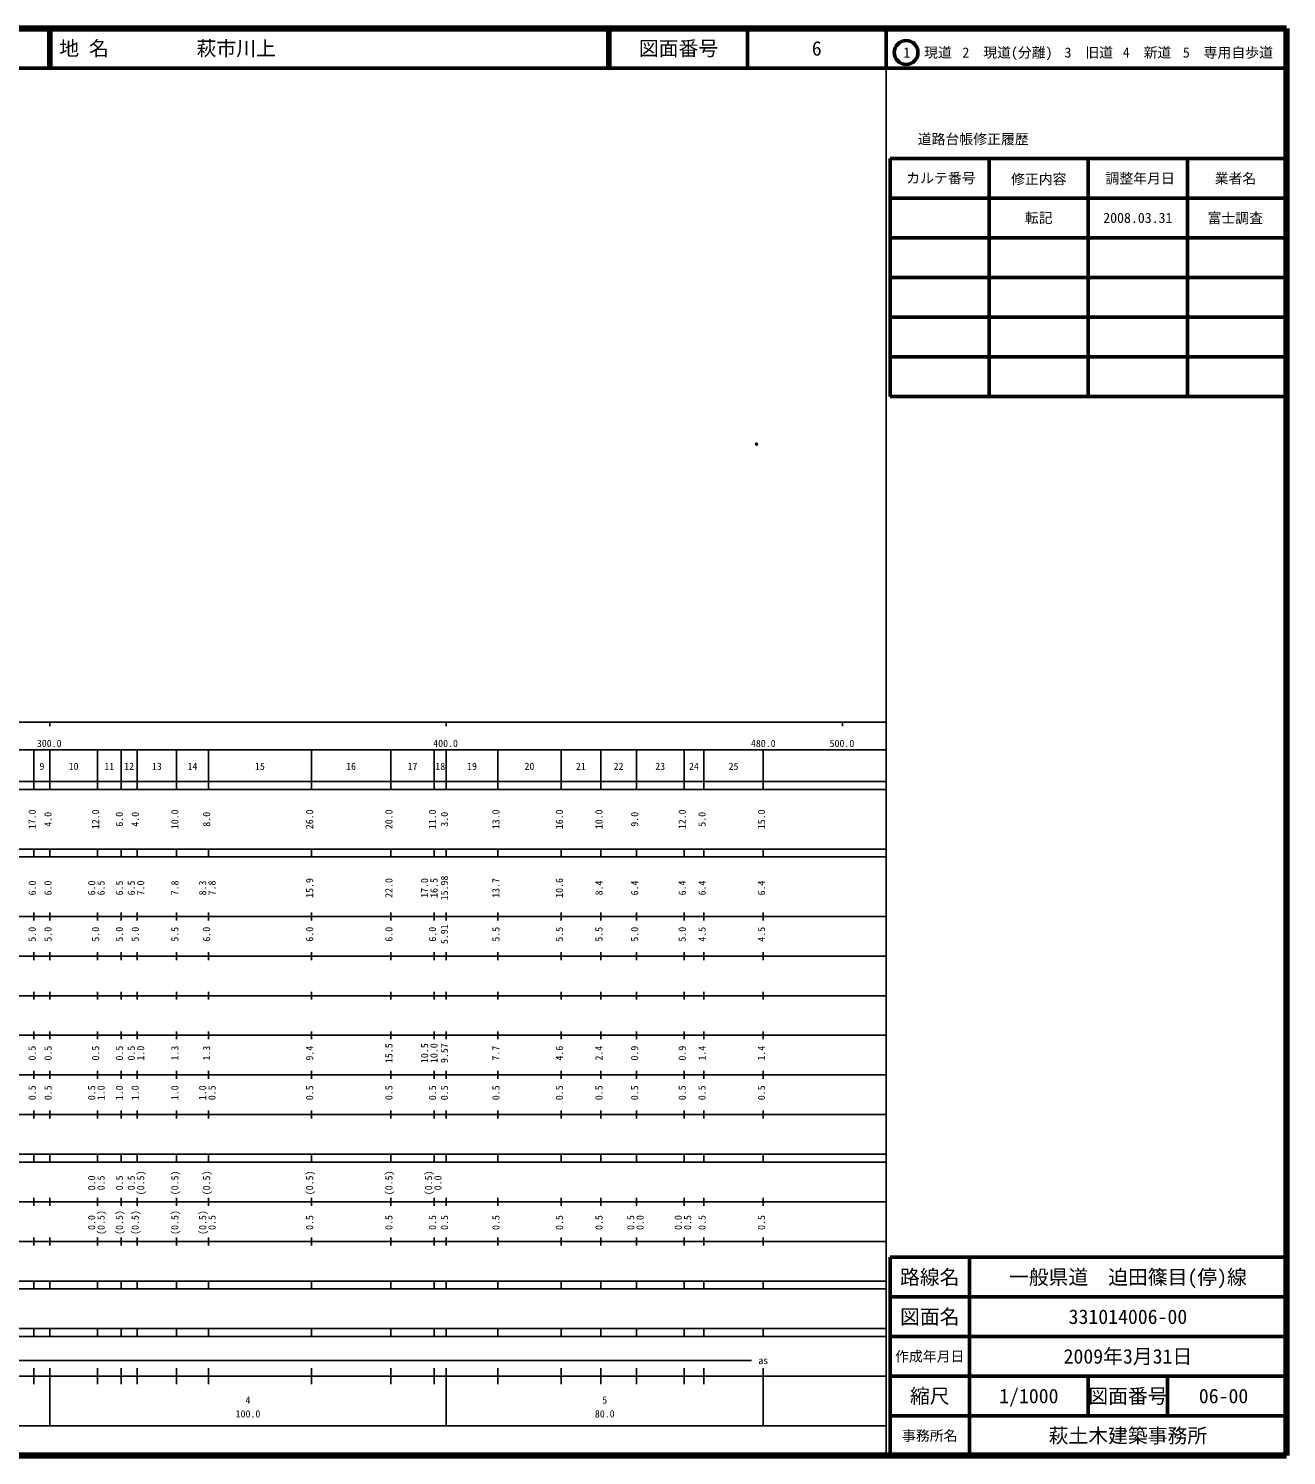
# Model space of a CAD drawing. Units: millimetres on the paper. Extents: x 40 to 680, y 20 to 380.
# Drawn here: x 362.6 to 680, y 20 to 380 of the extents above; entities that cross this region are included whole.
import ezdxf
from ezdxf.enums import TextEntityAlignment as Align

# ---------------------------------------------------------------- set-up
doc = ezdxf.new("R2010")
doc.units = ezdxf.units.MM
doc.header["$PDMODE"] = 32
doc.header["$PDSIZE"] = 0.5
doc.layers.add('M-OTRS', color=6, linetype='Continuous')
doc.layers.add('M-TTL-TXT', color=7, linetype='Continuous')
for name, color, linetype, lineweight in [('M-TTL', 2, 'Continuous', 140), ('M-TTL-BAND', 7, 'Continuous', 25), ('M-TTL-FRAM', 2, 'Continuous', 50), ('M-TTL-LINE', 7, 'Continuous', 50)]:
    doc.layers.add(name, color=color, linetype=linetype, lineweight=lineweight)
doc.styles.add('ＭＳ ゴシック', font='')
doc.styles.get('ＭＳ ゴシック').set_extended_font_data('MS Gothic')

msp = doc.modelspace()

# ---------------------------------------------------------------- linework, layer by layer
at = {"layer": 'M-OTRS'}
msp.add_point((546.32, 275.173), dxfattribs=at)
at = {"layer": 'M-TTL'}
for p, q in [((680, 380), (40, 380)), ((680, 20), (680, 380)), ((40, 20), (680, 20))]:
    msp.add_line(p, q, dxfattribs=at)
at = {"layer": 'M-TTL-BAND'}
for p, q in [((579, 20), (579, 370)), ((40, 205), (579, 205)), ((368, 205), (368, 204)), ((468, 205), (468, 204)), ((568, 205), (568, 204)), ((68, 198), (579, 198)), ((364, 188), (364, 198)), ((368, 188), (368, 198)), ((380, 188), (380, 198)), ((386, 188), (386, 198)), ((390, 188), (390, 198)), ((400, 188), (400, 198)), ((408, 188), (408, 198)), ((434, 188), (434, 198)), ((454, 188), (454, 198)), ((465, 188), (465, 198)), ((468, 188), (468, 198)), ((481, 188), (481, 198)), ((497, 188), (497, 198)), ((507, 188), (507, 198)), ((516, 188), (516, 198)), ((528, 188), (528, 198)), ((533, 188), (533, 198)), ((548, 188), (548, 198)), ((40, 190), (579, 190)), ((40, 188), (579, 188)), ((40, 173), (579, 173)), ((364, 171), (364, 173)), ((368, 171), (368, 173)), ((380, 171), (380, 173)), ((386, 171), (386, 173)), ((390, 171), (390, 173)), ((400, 171), (400, 173)), ((408, 171), (408, 173)), ((434, 171), (434, 173)), ((454, 171), (454, 173)), ((465, 171), (465, 173)), ((468, 171), (468, 173)), ((481, 171), (481, 173)), ((497, 171), (497, 173)), ((507, 171), (507, 173)), ((516, 171), (516, 173)), ((528, 171), (528, 173)), ((533, 171), (533, 173)), ((548, 171), (548, 173)), ((40, 171), (579, 171)), ((40, 156), (579, 156)), ((364, 155), (364, 157)), ((368, 155), (368, 157)), ((380, 155), (380, 157)), ((386, 155), (386, 157)), ((390, 155), (390, 157)), ((400, 155), (400, 157)), ((408, 155), (408, 157)), ((434, 155), (434, 157)), ((454, 155), (454, 157)), ((465, 155), (465, 157)), ((468, 155), (468, 157)), ((481, 155), (481, 157)), ((497, 155), (497, 157)), ((507, 155), (507, 157)), ((516, 155), (516, 157)), ((528, 155), (528, 157)), ((533, 155), (533, 157)), ((548, 155), (548, 157)), ((46, 146), (579, 146)), ((364, 145), (364, 147)), ((368, 145), (368, 147)), ((380, 145), (380, 147)), ((386, 145), (386, 147)), ((390, 145), (390, 147)), ((400, 145), (400, 147)), ((408, 145), (408, 147)), ((434, 145), (434, 147)), ((454, 145), (454, 147)), ((465, 145), (465, 147)), ((468, 145), (468, 147)), ((481, 145), (481, 147)), ((497, 145), (497, 147)), ((507, 145), (507, 147)), ((516, 145), (516, 147)), ((528, 145), (528, 147)), ((533, 145), (533, 147)), ((548, 145), (548, 147)), ((364, 135), (364, 137)), ((368, 135), (368, 137)), ((380, 135), (380, 137)), ((386, 135), (386, 137)), ((390, 135), (390, 137)), ((400, 135), (400, 137)), ((408, 135), (408, 137)), ((434, 135), (434, 137)), ((454, 135), (454, 137)), ((465, 135), (465, 137)), ((468, 135), (468, 137)), ((481, 135), (481, 137)), ((497, 135), (497, 137)), ((507, 135), (507, 137)), ((516, 135), (516, 137)), ((528, 135), (528, 137)), ((533, 135), (533, 137)), ((548, 135), (548, 137)), ((52, 136), (579, 136)), ((46, 126), (579, 126)), ((364, 125), (364, 127)), ((368, 125), (368, 127)), ((380, 125), (380, 127)), ((386, 125), (386, 127)), ((390, 125), (390, 127)), ((400, 125), (400, 127)), ((408, 125), (408, 127)), ((434, 125), (434, 127)), ((454, 125), (454, 127)), ((465, 125), (465, 127)), ((468, 125), (468, 127)), ((481, 125), (481, 127)), ((497, 125), (497, 127)), ((507, 125), (507, 127)), ((516, 125), (516, 127)), ((528, 125), (528, 127)), ((533, 125), (533, 127)), ((548, 125), (548, 127)), ((52, 116), (579, 116)), ((364, 115), (364, 117)), ((368, 115), (368, 117)), ((380, 115), (380, 117)), ((386, 115), (386, 117)), ((390, 115), (390, 117)), ((400, 115), (400, 117)), ((408, 115), (408, 117)), ((434, 115), (434, 117)), ((454, 115), (454, 117)), ((465, 115), (465, 117)), ((468, 115), (468, 117)), ((481, 115), (481, 117)), ((497, 115), (497, 117)), ((507, 115), (507, 117)), ((516, 115), (516, 117)), ((528, 115), (528, 117)), ((533, 115), (533, 117)), ((548, 115), (548, 117)), ((46, 106), (579, 106)), ((364, 105), (364, 107)), ((368, 105), (368, 107)), ((380, 105), (380, 107)), ((386, 105), (386, 107)), ((390, 105), (390, 107)), ((400, 105), (400, 107)), ((408, 105), (408, 107)), ((434, 105), (434, 107)), ((454, 105), (454, 107)), ((465, 105), (465, 107)), ((468, 105), (468, 107)), ((481, 105), (481, 107)), ((497, 105), (497, 107)), ((507, 105), (507, 107)), ((516, 105), (516, 107)), ((528, 105), (528, 107)), ((533, 105), (533, 107)), ((548, 105), (548, 107)), ((40, 96), (579, 96)), ((40, 94), (579, 94)), ((364, 94), (364, 96)), ((368, 94), (368, 96)), ((380, 94), (380, 96)), ((386, 94), (386, 96)), ((390, 94), (390, 96)), ((400, 94), (400, 96)), ((408, 94), (408, 96)), ((434, 94), (434, 96)), ((454, 94), (454, 96)), ((465, 94), (465, 96)), ((468, 94), (468, 96)), ((481, 94), (481, 96)), ((497, 94), (497, 96)), ((507, 94), (507, 96)), ((516, 94), (516, 96)), ((528, 94), (528, 96)), ((533, 94), (533, 96)), ((548, 94), (548, 96)), ((49, 84), (579, 84)), ((364, 83), (364, 85)), ((368, 83), (368, 85)), ((380, 83), (380, 85)), ((386, 83), (386, 85)), ((390, 83), (390, 85)), ((400, 83), (400, 85)), ((408, 83), (408, 85)), ((434, 83), (434, 85)), ((454, 83), (454, 85)), ((465, 83), (465, 85)), ((468, 83), (468, 85)), ((481, 83), (481, 85)), ((497, 83), (497, 85)), ((507, 83), (507, 85)), ((516, 83), (516, 85)), ((528, 83), (528, 85)), ((533, 83), (533, 85)), ((548, 83), (548, 85)), ((40, 74), (579, 74)), ((364, 73), (364, 75)), ((368, 73), (368, 75)), ((380, 73), (380, 75)), ((386, 73), (386, 75)), ((390, 73), (390, 75)), ((400, 73), (400, 75)), ((408, 73), (408, 75)), ((434, 73), (434, 75)), ((454, 73), (454, 75)), ((465, 73), (465, 75)), ((468, 73), (468, 75)), ((481, 73), (481, 75)), ((497, 73), (497, 75)), ((507, 73), (507, 75)), ((516, 73), (516, 75)), ((528, 73), (528, 75)), ((533, 73), (533, 75)), ((548, 73), (548, 75)), ((40, 64), (579, 64)), ((40, 62), (579, 62)), ((364, 62), (364, 64)), ((368, 62), (368, 64)), ((380, 62), (380, 64)), ((386, 62), (386, 64)), ((390, 62), (390, 64)), ((400, 62), (400, 64)), ((408, 62), (408, 64)), ((434, 62), (434, 64)), ((454, 62), (454, 64)), ((465, 62), (465, 64)), ((468, 62), (468, 64)), ((481, 62), (481, 64)), ((497, 62), (497, 64)), ((507, 62), (507, 64)), ((516, 62), (516, 64)), ((528, 62), (528, 64)), ((533, 62), (533, 64)), ((548, 62), (548, 64)), ((40, 52), (579, 52)), ((364, 50), (364, 52)), ((368, 50), (368, 52)), ((380, 50), (380, 52)), ((386, 50), (386, 52)), ((390, 50), (390, 52)), ((400, 50), (400, 52)), ((408, 50), (408, 52)), ((434, 50), (434, 52)), ((454, 50), (454, 52)), ((465, 50), (465, 52)), ((468, 50), (468, 52)), ((481, 50), (481, 52)), ((497, 50), (497, 52)), ((507, 50), (507, 52)), ((516, 50), (516, 52)), ((528, 50), (528, 52)), ((533, 50), (533, 52)), ((548, 50), (548, 52)), ((40, 50), (579, 50)), ((71, 44), (545, 44)), ((40, 40), (579, 40)), ((364, 38), (364, 42)), ((368, 27.5), (368, 42)), ((380, 38), (380, 42)), ((386, 38), (386, 42)), ((390, 38), (390, 42)), ((400, 38), (400, 42)), ((408, 38), (408, 42)), ((434, 38), (434, 42)), ((454, 38), (454, 42)), ((465, 38), (465, 42)), ((468, 27.5), (468, 42)), ((481, 38), (481, 42)), ((497, 38), (497, 42)), ((507, 38), (507, 42)), ((516, 38), (516, 42)), ((528, 38), (528, 42)), ((533, 38), (533, 42)), ((548, 27.5), (548, 42)), ((68, 27.5), (579, 27.5))]:
    msp.add_line(p, q, dxfattribs=at)
at = {"layer": 'M-TTL-FRAM'}
for p, q in [((580, 347.197), (580, 287.197)), ((580, 347.197), (680, 347.197)), ((580, 287.197), (680, 287.197)), ((680, 70), (580, 70)), ((580, 70), (580, 20))]:
    msp.add_line(p, q, dxfattribs=at)
at = {"layer": 'M-TTL-LINE'}
for p, q in [((367.75, 380), (367.75, 370)), ((368.25, 380), (368.25, 370)), ((508.747, 380), (508.747, 370)), ((509.247, 380), (509.247, 370)), ((543.997, 380), (543.997, 370)), ((579, 380), (579, 370)), ((40, 370), (680, 370)), ((605, 347.197), (605, 287.197)), ((630, 347.197), (630, 287.197)), ((655, 347.197), (655, 287.197)), ((580, 337.197), (680, 337.197)), ((580, 327.197), (680, 327.197)), ((580, 317.197), (680, 317.197)), ((580, 307.197), (680, 307.197)), ((580, 297.197), (680, 297.197)), ((600, 70), (600, 20)), ((680, 60), (580, 60)), ((680, 50), (580, 50)), ((680, 40), (580, 40)), ((630, 40), (630, 30)), ((650, 40), (650, 30)), ((680, 30), (580, 30))]:
    msp.add_line(p, q, dxfattribs=at)
msp.add_circle((584.031, 373.958), 3, dxfattribs=at)

# ---------------------------------------------------------------- texts
at = {"layer": 'M-TTL-BAND', "style": 'ＭＳ ゴシック'}
for s, p in [('300.0', (367.844, 198.195)), ('400.0', (467.844, 198.195)), ('480.0', (548, 198.195)), ('500.0', (567.844, 198.195)), ('9', (366, 192.405)), ('10', (374, 192.405)), ('11', (383, 192.405)), ('12', (388, 192.405)), ('13', (395, 192.405)), ('14', (404, 192.405)), ('15', (421, 192.405)), ('16', (444, 192.405)), ('17', (459.5, 192.405)), ('18', (466.5, 192.405)), ('19', (474.5, 192.405)), ('20', (489, 192.405)), ('21', (502, 192.405)), ('22', (511.5, 192.405)), ('23', (522, 192.405)), ('24', (530.5, 192.405)), ('25', (540.5, 192.405)), ('as', (548, 42.5)), ('4', (418, 32.523)), ('5', (508, 32.523)), ('100.0', (418, 29.033)), ('80.0', (508, 29.033))]:
    msp.add_text(s, height=1.833, dxfattribs=at).set_placement(p, align=Align.BOTTOM_CENTER)
for s, p in [('17.0', (365, 180.5)), ('4.0', (369, 180.5)), ('12.0', (381, 180.5)), ('6.0', (387, 180.5)), ('4.0', (391, 180.5)), ('10.0', (401, 180.5)), ('8.0', (409, 180.5)), ('26.0', (435, 180.5)), ('20.0', (455, 180.5)), ('11.0', (466, 180.5)), ('3.0', (469, 180.5)), ('13.0', (482, 180.5)), ('16.0', (498, 180.5)), ('10.0', (508, 180.5)), ('9.0', (517, 180.5)), ('12.0', (529, 180.5)), ('5.0', (534, 180.5)), ('15.0', (549, 180.5)), ('15.98', (469, 163.174)), ('6.0', (365, 163.174)), ('6.0', (369, 163.174)), ('6.0', (380, 163.174)), ('6.5', (382.37, 163.174)), ('6.5', (387, 163.174)), ('6.5', (390, 163.174)), ('7.0', (392.37, 163.174)), ('7.8', (401, 163.174)), ('8.3', (408, 163.174)), ('7.8', (410.37, 163.174)), ('15.9', (435, 163.174)), ('22.0', (455, 163.174)), ('17.0', (464, 163.174)), ('16.5', (466.37, 163.174)), ('13.7', (482, 163.174)), ('10.6', (498, 163.174)), ('8.4', (508, 163.174)), ('6.4', (517, 163.174)), ('6.4', (529, 163.174)), ('6.4', (534, 163.174)), ('6.4', (549, 163.174)), ('5.0', (365, 151.5)), ('5.0', (369, 151.5)), ('5.0', (381, 151.5)), ('5.0', (387, 151.5)), ('5.0', (391, 151.5)), ('5.5', (401, 151.5)), ('6.0', (409, 151.5)), ('6.0', (435, 151.5)), ('6.0', (455, 151.5)), ('6.0', (466, 151.5)), ('5.91', (469, 151.5)), ('5.5', (482, 151.5)), ('5.5', (498, 151.5)), ('5.5', (508, 151.5)), ('5.0', (517, 151.5)), ('5.0', (529, 151.5)), ('4.5', (534, 151.5)), ('4.5', (549, 151.5)), ('0.5', (365, 121.5)), ('0.5', (369, 121.5)), ('0.5', (381, 121.5)), ('0.5', (387, 121.5)), ('0.5', (390, 121.5)), ('1.0', (392.37, 121.5)), ('1.3', (401, 121.5)), ('1.3', (409, 121.5)), ('9.4', (435, 121.5)), ('15.5', (455, 121.5)), ('10.5', (464, 121.5)), ('10.0', (466.37, 121.5)), ('9.57', (469, 121.5)), ('7.7', (482, 121.5)), ('4.6', (498, 121.5)), ('2.4', (508, 121.5)), ('0.9', (517, 121.5)), ('0.9', (529, 121.5)), ('1.4', (534, 121.5)), ('1.4', (549, 121.5)), ('0.5', (365, 111.5)), ('0.5', (369, 111.5)), ('0.5', (380, 111.5)), ('1.0', (382.37, 111.5)), ('1.0', (387, 111.5)), ('1.0', (391, 111.5)), ('1.0', (401, 111.5)), ('1.0', (408, 111.5)), ('0.5', (410.37, 111.5)), ('0.5', (435, 111.5)), ('0.5', (455, 111.5)), ('0.5', (466, 111.5)), ('0.5', (469, 111.5)), ('0.5', (482, 111.5)), ('0.5', (498, 111.5)), ('0.5', (508, 111.5)), ('0.5', (517, 111.5)), ('0.5', (529, 111.5)), ('0.5', (534, 111.5)), ('0.5', (549, 111.5)), ('0.0', (380, 88.764)), ('0.5', (382.37, 88.764)), ('0.5', (387, 88.764)), ('0.5', (390, 88.764)), ('(0.5)', (392.37, 88.764)), ('(0.5)', (401, 88.764)), ('(0.5)', (409, 88.764)), ('(0.5)', (435, 88.764)), ('(0.5)', (455, 88.764)), ('(0.5)', (465, 88.764)), ('0.0', (467.37, 88.764)), ('0.0', (380, 78.764)), ('(0.5)', (382.37, 78.764)), ('(0.5)', (387, 78.764)), ('(0.5)', (391, 78.764)), ('(0.5)', (401, 78.764)), ('(0.5)', (408, 78.764)), ('0.5', (410.37, 78.764)), ('0.5', (435, 78.764)), ('0.5', (455, 78.764)), ('0.5', (466, 78.764)), ('0.5', (469, 78.764)), ('0.5', (482, 78.764)), ('0.5', (498, 78.764)), ('0.5', (508, 78.764)), ('0.5', (516, 78.764)), ('0.0', (518.37, 78.764)), ('0.0', (528, 78.764)), ('0.5', (530.37, 78.764)), ('0.5', (534, 78.764)), ('0.5', (549, 78.764))]:
    msp.add_text(s, height=1.833, rotation=90, dxfattribs=at).set_placement(p, align=Align.BOTTOM_CENTER)
at = {"layer": 'M-TTL-TXT', "style": 'ＭＳ ゴシック'}
for s, p in [('地 名', (370.38, 375)), ('萩市川上', (405.024, 375))]:
    msp.add_text(s, height=3.666, dxfattribs=at).set_placement(p, align=Align.MIDDLE_LEFT)
for s, height, p in [('図面番号', 3.666, (526.622, 375)), ('6', 3.666, (561.497, 375)), ('1\u3000現道', 2.566, (589.448, 373.958)), ('2\u3000現道(分離)', 2.566, (609.619, 373.958)), ('3\u3000旧道', 2.566, (630.121, 373.958)), ('4\u3000新道', 2.566, (644.824, 373.958)), ('5\u3000専用自歩道', 2.566, (665.228, 373.958)), ('道路台帳修正履歴', 2.566, (600.968, 352.113)), ('カルテ番号', 2.566, (592.839, 342.277)), ('修正内容', 2.566, (617.509, 342.023)), ('調整年月日', 2.566, (643.089, 342.197)), ('業者名', 2.566, (667.134, 342.197)), ('転記', 2.566, (617.5, 332.245)), ('2008.03.31', 2.566, (642.5, 332.245)), ('富士調査', 2.566, (667.077, 332.189)), ('路線名', 3.666, (590, 65)), ('路線名', 3.666, (590, 65)), ('一般県道\u3000迫田篠目(停)線', 3.666, (640, 65)), ('図面名', 3.666, (590, 55)), ('図面名', 3.666, (590, 55)), ('331014006-00', 3.666, (640, 55)), ('2009年3月31日', 3.666, (640, 45)), ('作成年月日', 2.566, (590, 45)), ('作成年月日', 2.566, (590, 45)), ('縮尺', 3.666, (590, 35)), ('縮尺', 3.666, (590, 35)), ('1/1000', 3.666, (615, 35)), ('図面番号', 3.666, (640, 35)), ('図面番号', 3.666, (640, 35)), ('06-00', 3.666, (664.125, 35)), ('事務所名', 2.566, (590, 25)), ('事務所名', 2.566, (590, 25)), ('萩土木建築事務所', 3.666, (640, 25))]:
    msp.add_text(s, height=height, dxfattribs=at).set_placement(p, align=Align.MIDDLE_CENTER)

doc.saveas('drawing.dxf')
